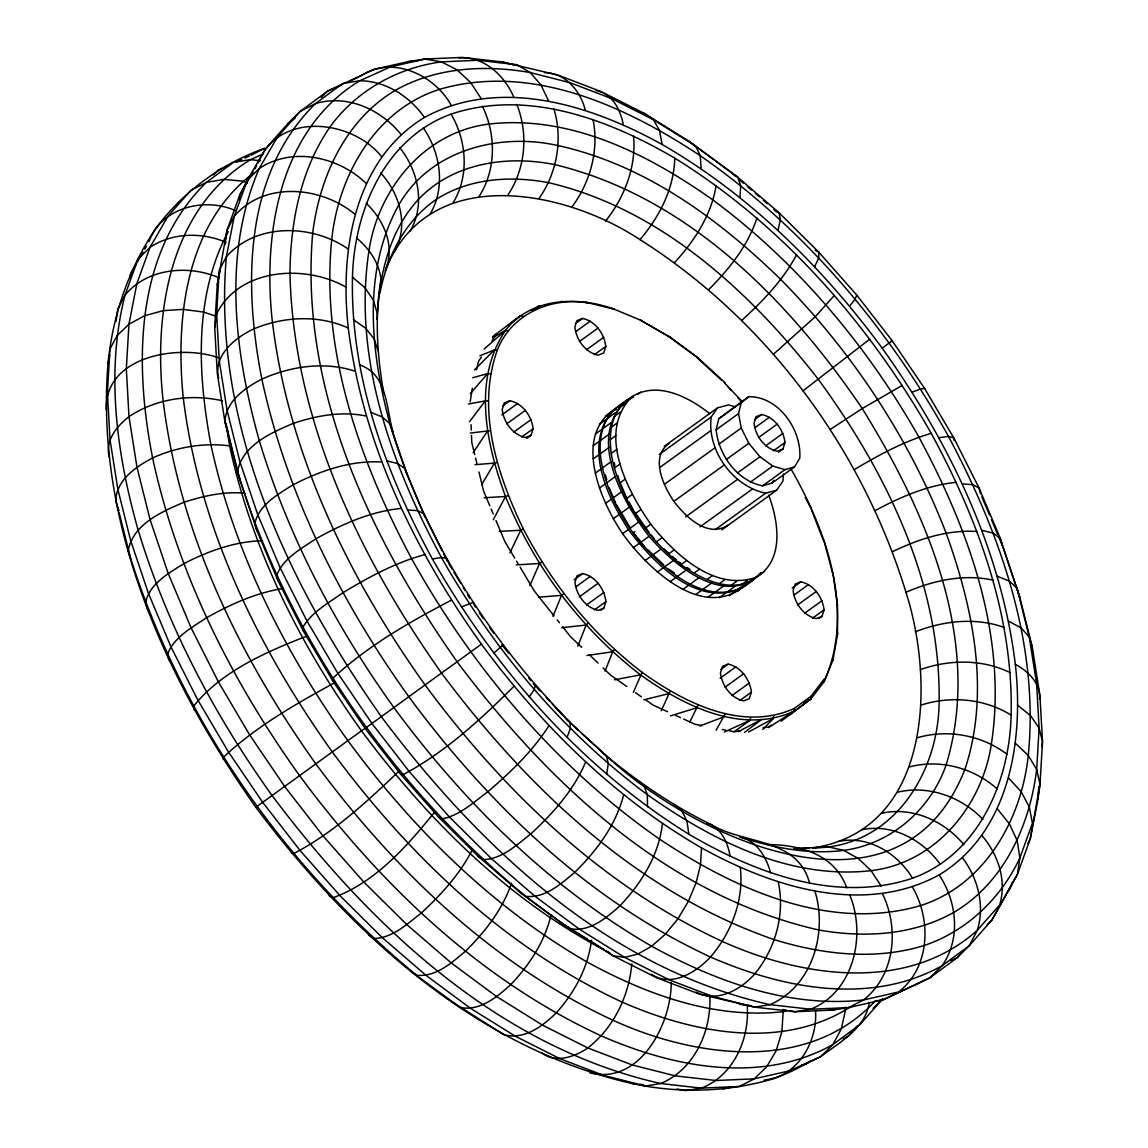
<?xml version="1.0" encoding="UTF-8"?>
<svg xmlns="http://www.w3.org/2000/svg" width="1148" height="1148" viewBox="0 0 1148 1148"><rect width="100%" height="100%" fill="white"/><g stroke="black" fill="none" stroke-linecap="round" stroke-linejoin="round"><path stroke-width="1.5" d="M789.623 714.931L810.832 699.003L824.02 681.754C855.375 611.956 826.962 531.955 791.187 469.274M823.963 540.378L832.472 572.823M815.539 1010.957C817.333 1039.112 801.634 1068.975 774.139 1078.56C727.66 1092.322 678.253 1093.757 630.97 1083.282C474.755 1047.335 349.638 932.205 255.832 807.288C165.527 678.999 94.897 523.962 107.998 363.701C112.691 315.255 128.777 268.46 156.028 228.05C183.551 191.286 221.435 163.777 264.614 148.307L251.025 155.21M781.114 721.217L810.832 699.003L810.962 696.305L824.034 679.214M591.493 940.183C588.163 967.52 574.387 992.833 556.062 1013.096C542.459 1026.355 523.919 1040.26 503.814 1034.664L452.298 1001.96M701.485 847.841C771.987 886.945 863.167 916.262 939.15 874.905C1009.91 832.027 1023.93 740.101 1015.32 664.29C1001.156 549.117 949.023 441.837 882.209 348.188C822.571 267.326 749.572 194.945 662.123 144.49C591.636 105.401 500.456 76.084 424.473 117.44C353.713 160.304 339.693 252.244 348.289 328.041C362.467 443.228 414.6 550.509 481.414 644.157C541.052 725.019 614.051 797.401 701.485 847.841L700.553 864.674L696.047 882.97L688.283 901.496L677.808 918.974L665.309 934.228L651.662 946.21L637.786 954.103L624.612 957.375L613.075 955.796L561.544 923.092L519.441 891.91L478.199 856.351L438.378 816.874L400.494 774.039L365.078 728.42L332.604 680.62L303.502 631.3L278.175 581.118L256.965 530.749L237.478 471.971L224.908 421.689L217.288 373.315L214.719 327.496L217.245 284.833L226.988 230.332L239.817 194.844L247.279 180.265L265.274 149.183L287.99 123.439L300.13 111.399L327.41 91.266L373.861 69.44L408.688 61.518L424.932 59.036L462.371 57.4L502.408 61.963L558.143 75.151L600.72 91.438L644.186 113.336L687.939 140.573L737.805 177.222L779.047 212.782L818.868 252.259L856.752 295.093L892.168 340.712L924.657 388.512L953.744 437.833L979.072 488.015L1000.281 538.383L1019.768 597.175L1032.339 647.443L1039.959 695.817L1042.528 741.637L1040.002 784.299L1038.022 798.951L1030.258 838.801L1017.429 874.288L991.972 919.95L969.256 945.694L957.116 957.733L929.837 977.866L883.386 999.693L848.559 1007.614L832.314 1010.096L794.875 1011.732L754.839 1007.169L699.103 993.981L656.527 977.709L613.075 955.796L606.531 951.276M1038.022 798.951L1038.739 786.71M739.972 197.542L740.718 185.66L737.805 177.222L687.939 140.573M783.424 474.095L782.95 481.127L776.55 490.296L765.659 493.195C732.768 486.25 706.838 450.432 711.2 416.997L717.6 407.813L728.492 404.928L735.351 406.837M786.61 1010.929L783.194 1011.704L781.831 1031.837L776.249 1050.563L766.835 1066.607L754.236 1078.847L739.312 1086.482L701.328 1088.132L685.629 1090.6L676.976 1089.007M671.236 982.415C671.393 1024.274 639.594 1085.434 589.857 1072.849M377.046 319.445C379.271 276.352 388.469 231.466 418.92 198.905C453.618 162.643 507.545 155.052 554.929 164.652C686.834 196.408 788.389 299.585 862.248 408.559C926.407 512.195 983.362 641.617 946.196 764.755C930.684 809.426 890.991 844.167 843.68 850.381C809.182 854.801 774.785 847.942 741.924 837.739M810.962 696.305L794.072 708.574L793.785 711.373C741.149 734.935 683.376 705.647 640.498 674.823C580.615 628.86 533.978 566.337 505.522 496.496C486.307 444.376 472.158 379.974 505.436 330.437C530.448 297.863 576.483 296.069 612.53 308.539L614.395 309.271L585.982 302.211M794.072 708.574C741.895 731.936 684.624 702.906 642.119 672.355C592.354 634.313 552.26 584.49 523.373 529.041C497.127 474.569 476.104 409.965 497.228 350.341C510.946 314.236 551.284 296.442 588.092 303M632.118 396.591C596.343 432.308 627.152 490.383 650.787 524.206C675.239 554.527 714.472 592.067 756.733 577.114C733.385 595.123 701.701 579.683 681.065 564.601C649.639 540.321 625.646 506.196 614.41 468.04C607.392 443.759 607.235 410.74 632.118 396.591C657.675 380.749 688.814 397.122 709.679 413.624M674.751 158.123C782.807 225.008 868.706 323.506 931.229 433.356C978.096 519.614 1013.397 615.715 1011.144 715.132C1009.537 781.372 978.828 854.155 912.545 878.234C836.16 903.648 755.025 872.91 688.872 834.223C580.816 767.338 494.917 668.839 432.394 558.99C385.513 472.732 350.226 376.616 352.479 277.199C354.086 210.974 384.795 138.191 451.078 114.111C527.463 88.683 608.598 119.435 674.751 158.123C674.063 188.502 659.426 216.9 639.981 239.616C563.037 188.703 426.956 162.858 385.154 271.014M382.987 393.606L383.303 390.492C376.946 353.584 374.793 315.815 380.978 278.72C378.826 262.418 369.182 248.571 356.784 238.21M812.511 847.985C931.487 830.061 934.845 682.242 905.959 592.282C862.062 448.882 767.022 320.019 639.981 239.616M810.875 507L810.746 508.019L805.308 497.328M223.343 759.488L223.673 757.049C256.133 726.397 295.797 704.054 334.742 682.658M332.604 680.62L332.92 678.181C367.59 645.879 409.621 621.943 451.48 600.117M116.063 321.325L117.742 309.199L125.003 295.136L138.033 259.132L149.958 247.38L168.038 216.14L190.884 190.267L206.281 182.432L233.417 162.385L250.623 159.586L263.566 153.746M225.065 244.194L226.988 230.332L234.249 216.269L247.279 180.265L259.204 168.512L277.285 137.272L300.13 111.399L315.528 103.564L342.664 83.517L359.884 80.719L390.621 66.842L424.932 59.036L441.392 61.863L477.941 60.256L517.031 64.719L530.189 72.554L569.996 82.67L611.238 98.441L653.327 119.65L695.702 146.04L700.223 155.669L701.184 168.799M214.719 327.496L216.642 313.878L219.225 270.182L226.371 256.721L234.249 216.269C264.284 180.767 321.784 186.349 355.019 214.346M1041.81 746.745L1042.528 741.637L1039.112 728.162L1036.63 683.778L1029.254 636.925L1017.085 588.235L1009.422 581.103L997.311 576.267M606.689 774.326L608.268 763.635L606.488 755.958L566.495 719.294L552.202 703.954M129.839 278.648L130.571 273.712L135.895 264.528M239.085 199.781L239.817 194.844L248.686 179.533M631.802 963.961C628.961 996.277 613.606 1027.847 587.805 1047.952C574.918 1056.791 555.819 1063.579 542.028 1053.06M1039.457 698.945C1041.021 683.404 1027.948 671.135 1015.32 664.29M762.76 729.454L773.322 718.548L773.781 715.678M551.112 914.655C544.941 941.374 529.371 965.152 510.587 984.783C496.912 997.052 479.792 1011.503 460.061 1007.427L410.195 970.778M662.439 823.547C658.938 855.088 641.416 883.357 619.834 905.915C606.158 918.185 589.039 932.635 569.308 928.56L519.441 891.91M747.032 583.658C704.37 623.522 647.429 568.418 622.603 533.648C598.567 498.476 569.623 427.874 623.522 404.369M743.574 587.044C698.529 609.975 653.025 562.491 628.358 529.486C607.192 496.711 583.858 447.706 611.195 412.146L605.441 416.294M753.633 579.783C709.521 616.677 655.02 563.424 629.793 528.453C605.871 493.037 577.544 425.248 629.032 399.246C584.332 433.327 622.646 502.537 649.079 536.317C673.359 564.615 725.12 608.655 760.55 572.995M824.02 681.754L832.989 660.071L837.538 634.528L837.409 603.905M1031.722 650.672L1032.339 647.443L1029.254 636.925L1021.132 627.942L1008.532 621.125M869.294 1002.692C865.233 1028.723 839.604 1042.255 820.59 1056.734C802.065 1064.985 784.486 1077.527 764.08 1080.11M107.998 363.701L109.648 355.249M217.245 284.833L218.565 278.06M219.225 274.688L219.885 271.301M716.108 185.617C711.401 215.063 694.44 241.008 674.536 262.591M472.345 388.225L470.163 401.814M476.578 369.771L478.515 361.376L481.385 357.028M729.052 730.774L734.146 731.75L749.96 720.341L750.62 717.457M777.971 230.303L780.396 219.885L779.047 212.782L773.982 209.496L776.479 211.964M716.122 429.797L718.792 418.704L748.783 396.691C778.746 396.333 801.864 429.983 799.769 458.224L794.545 466.877L772.116 483.064L762.559 485.834C736.829 480.639 718.748 455.01 716.122 429.797L738.551 413.61L741.221 402.518L748.783 396.691M379.959 293.127C387.077 256.291 405.144 220.416 436.871 198.977C469.963 178.069 510.774 175.587 548.428 182.647C660.387 208.735 749.544 291.032 818.352 379.385C886.414 472.33 940.643 583.127 939.121 700.696C939.164 772.819 892.656 847.396 814.248 847.855M511.491 883.329C502.551 909.56 484.944 932.033 465.399 951.319C451.609 962.727 435.881 977.292 416.595 975.226C282.781 865.233 179.547 716.639 128.232 550.825C132.867 524.206 161.624 511.807 183.881 502.307C203.44 495.879 224.161 491.258 244.825 493.209M623.651 794.803C616.031 825.068 596.558 850.869 574.646 872.451C560.855 883.86 545.128 898.425 525.841 896.358C392.028 786.366 288.794 637.771 237.478 471.971C242.113 445.338 270.871 432.94 293.127 423.44C316.518 415.576 341.817 410.941 366.312 416.078M716.079 730.315L725.206 713.855M531.065 435.293L533.131 428.749C531.624 416.093 522.799 403.551 509.913 400.724L504.259 402.934L502.193 409.492C503.699 422.134 512.525 434.69 525.411 437.503L531.065 435.293L526.76 438.407M605.814 346.438L603.733 352.981L598.079 355.191C585.207 352.364 576.368 339.822 574.861 327.166L576.927 320.622L582.596 318.412C595.468 321.239 604.293 333.781 605.814 346.438L594.305 354.732M603.862 608.153L605.929 601.609C604.422 588.953 595.582 576.411 582.71 573.584L577.042 575.794L574.976 582.337C576.483 594.994 585.322 607.55 598.194 610.363L603.862 608.153L600.978 610.234M782.907 449.055L784.974 442.497C783.467 429.854 774.627 417.298 761.755 414.485L756.087 416.695L754.021 423.239C755.528 435.896 764.367 448.438 777.239 451.264L782.907 449.055L778.588 452.154M751.395 692.158L749.314 698.702L743.66 700.911C730.774 698.084 721.949 685.543 720.442 672.886L722.508 666.342L728.176 664.132C741.048 666.945 749.874 679.501 751.395 692.158L739.886 700.452M821.997 616.39L824.063 609.832C822.556 597.19 813.717 584.633 800.845 581.821L795.177 584.031L793.11 590.574C794.617 603.231 803.457 615.773 816.328 618.6L821.997 616.39L819.112 618.456M567.055 737.547L570.326 728.42L570.14 722.221C487.972 638.647 423.282 536.532 389.904 423.77C370.79 352.594 361.634 271.287 399.131 204.315C430.629 149.757 499.595 132.336 558.1 145.581C644.502 164.595 718.375 218.594 780.654 279.38C852.074 351.79 909.532 438.206 946.153 533.217C973.074 607.966 990.624 691.914 964.88 769.476C900.362 932.965 697.381 840.422 606.488 755.958L582.036 733.716M1012.335 882.324L1009.967 888.868L1007.585 891.221M756.934 218.005C747.908 245.83 729.066 269.235 708.646 289.669M577.817 646.137L586.126 625.043L588.235 623.005M605.053 671.164L612.688 651.763L614.553 649.495M856.752 295.093L855.174 299.068L849.577 306.143M689.804 722.02L698.185 704.958M552.963 616.318L561.544 595.367L563.855 593.588M633.352 692.344L642.119 672.355M386.058 267.972C395.142 244.998 383.131 219.34 366.226 203.268M394.18 252.015C409.248 226.314 400.021 193.668 380.634 172.961M410.195 230.935C425.664 204.488 418.231 170.708 399.791 147.748M529.845 585.652L539.546 563.481L542.043 561.989M661.291 710.684L670.245 690.996M429.926 214.461C445.869 187.569 440.588 153 423.397 128.031M814.678 266.68L818.725 257.855L818.868 252.259L815.109 250.25M472.359 849.592C460.018 874.073 441.176 894.694 421.144 913.148C407.196 923.896 392.659 938.016 374.018 938.504L368.953 935.218M585.652 762.028C573.713 790.326 552.719 813.688 530.39 834.28C516.442 845.028 501.906 859.149 483.265 859.637L478.199 856.351M453.058 202.837C469.532 175.831 466.719 140.817 451.078 114.111M509.956 552.791L520.704 530.247L523.373 529.041M479.233 196.236C496.252 169.43 496.194 134.373 482.404 106.219M149.082 241.582C161.064 207.673 204.043 196.968 234.924 210.357M258.329 162.715C278.175 111.428 351.733 118.99 381.653 156.745M1027.833 843.493L1030.258 838.801L1040.002 784.299L1036.673 769.476L1039.112 728.162L1030.617 715.721L1017.616 705.188M177.136 205.392L178.744 202.306M493.281 519.7L505.522 496.496L508.32 495.592M508.033 194.787C525.597 168.426 528.482 133.785 516.873 104.482M796.569 254.799C783.08 280.169 762.803 301.149 741.766 320.407M137.674 261.471L142.983 252.273M144.763 249.216L146.528 246.146M251.355 174.941L253.12 171.884M254.899 168.813L256.664 165.757M228.222 231.638C193.61 296.6 197.757 374.305 210.873 444.577C233.962 551.973 284.259 651.863 347.944 740.776C412.677 828.54 491.904 907.092 586.8 961.837C646.453 994.584 714.156 1019.28 783.194 1011.704M481.701 484.585L494.372 463.118L497.285 462.501M539.015 198.489C557.096 172.817 563.022 139.066 553.939 108.917M772.116 483.064L773.867 480.18M571.675 207.314C590.244 182.503 599.227 150.101 593.028 119.464M491.932 341.071L496.725 333.81L492.42 336.924M529.242 696.951L534.121 689.575L535.442 684.983L533.131 683.476L540.278 691.153M473.177 452.57L487.57 430.974L490.54 430.629M434.905 811.679C407.526 845.775 374.994 882.812 332.891 897.75L329.132 895.741M548.945 725.665C532.672 751.194 510.501 772.331 487.642 791.919C473.564 802.28 459.817 815.381 442.138 818.883L438.378 816.874M605.513 221.09C624.526 197.284 636.466 166.704 633.509 135.952M469.46 421.775L485.274 400.896L488.259 400.81M760.765 573.01L758.756 575.622C784.4 557.756 778.129 520.388 768.686 495.118M834.381 295.38L815.353 316.618L773.379 354.316M470.307 393.592L487.541 373.645L490.512 373.817M875.12 1001.128C807.69 1073.437 694.612 1057.595 613.061 1020.285C492.535 964.593 394.266 869.811 315.973 764.066C239.301 656.584 179.461 533.476 163.203 401.283C153.33 314.294 169.43 208.778 250.623 159.586L260.438 160.835M857.011 1026.255L847.87 1036.601L843.249 1038.954M959.398 955.15L957.116 957.733L950.96 960.862M399.03 771.126C366.886 801.763 333.394 832.888 293.773 853.524L291.248 852.907M514.046 686.188C480.668 719.552 444.907 752.442 403.02 774.656L400.494 774.039M537.077 308.195L539.417 305.77L541.928 306.53M474.44 369.986L494.329 349.968L497.228 350.341M213.255 174.984L218.163 170.134L229.126 165.168M321.268 97.322L327.41 91.266L341.516 84.895M873.111 1008.346L882.726 998.817L860.01 1024.561L832.86 1044.608L820.59 1056.734L789.236 1070.883L754.236 1078.847L716.065 1080.512L675.225 1075.863L632.275 1064.971L587.805 1047.952L542.416 1025.078L496.697 996.622L451.308 962.985L406.822 924.628L363.859 882.066L323.004 835.859L284.804 786.653L249.776 735.093L218.393 681.898L191.085 627.769L168.211 573.455L150.087 519.685L136.956 467.179L128.992 416.638L126.323 368.766L128.949 324.21L136.87 283.556L149.958 247.38C172.257 232.47 201.732 232.04 225.969 242.285M987.165 924.714L991.972 919.95L1017.429 874.288L1019.883 857.857L1032.425 823.216L1029.325 807.159L1021.203 791.733L1008.604 777.985M737.82 591.191L742.44 586.671M745.009 585.997L747.319 583.744M484.14 349.035L505.436 330.437L508.248 330.983M493.827 653.198L502.953 644.846L501.877 644.875L508.578 653.155M869.797 339.134L802.969 390.88M510.745 323.234L520.604 315.585L523.287 316.26M744.607 732.338L761.641 719.437L738.164 731.678M493.74 335.761L520.604 315.585M882.209 348.188L892.168 340.712L890.791 341.587M287.99 123.439L295.136 118.172M252.129 174.066C185.502 225.855 175.328 319.388 183.264 397.882C199.135 526.946 257.554 647.171 332.418 752.112C408.875 855.346 504.804 947.889 622.503 1002.261C693.134 1033.1 781.946 1050.951 850.855 1006.624M809.613 1061.312L805.336 1064.483L801.892 1065.043M914.583 985.615L917.439 983.506M365.495 727.918L255.832 807.288M481.414 644.157L365.078 728.42M750.979 581.275L764.511 571.474M575.406 323.607L582.596 318.412M575.952 331.514L590.33 321.124M579.381 341.53L598.065 328.041M502.724 405.918L509.913 400.724M586.485 349.767L603.733 337.311M501.848 414.859L517.648 403.45M506.699 423.856L525.397 410.367M513.802 432.079L531.065 419.623M521.637 437.058L533.131 428.749M619.461 407.511L625.201 403.364M637.829 394.195L640.699 392.114M599.428 424.172L605.183 420.01M606.618 418.977L615.242 412.749M614.381 416.423L620.135 412.261M595.338 434.059L601.078 429.897M602.528 428.864L611.152 422.636M611.296 427.228L617.036 423.067M593.258 445.711L599.012 441.55M600.447 440.516L609.071 434.288M610.248 439.655L616.002 435.494M593.272 458.827L599.012 454.665M600.461 453.632L609.086 447.404M611.296 453.374L617.05 449.227M595.353 473.062L601.107 468.915M602.542 467.867L611.167 461.639M614.41 468.04L620.164 463.878M599.457 488.058L605.211 483.896M606.646 482.863L615.271 476.635M664.204 446.371L717.6 407.813M619.49 483.265L625.244 479.103M659.239 454.493L711.2 416.997M718.792 418.704L741.221 402.518M605.484 503.412L611.238 499.265M612.673 498.232L621.298 492.004M659.741 467.509L710.253 431.045M626.421 498.648L632.161 494.501M613.262 518.738L619.016 514.591M620.451 513.558L629.075 507.33M718.806 444.204L741.235 428.017L738.551 413.61M664.405 484.312L714.917 447.849M754.566 419.666L761.755 414.485M635.002 513.816L640.756 509.669M755.111 427.573L769.49 417.198M622.603 533.648L628.358 529.486M629.793 528.453L638.417 522.225M726.368 459.458L748.797 443.272L741.235 428.017M758.541 437.603L777.225 424.114M673.962 501.289L724.474 464.825M634.873 531.624L633.423 532.658L644.315 546.218M645.047 528.353L650.787 524.206M574.086 579.812L582.71 573.584M765.644 445.826L782.893 433.37M576.066 586.685L590.445 576.296M633.266 547.725L639.02 543.578M640.455 542.53L649.079 536.317M737.518 472.919L759.947 456.732L772.748 466.059L784.988 469.647L794.545 466.877M773.465 450.805L784.974 442.497M685.528 516.916L737.475 479.405M579.496 596.716L598.18 583.213M656.254 541.899L662.009 537.738M750.318 482.246L772.748 466.059M644.975 560.626L650.729 556.479M652.164 555.445L660.789 549.218M586.599 604.939L603.848 592.483M699.979 526.875L751.94 489.364M762.559 485.834L784.988 469.647M668.366 554.082L674.12 549.935M594.42 609.904L605.929 601.609M715.147 529.659L765.659 493.195M657.417 572.02L663.171 567.873M664.606 566.839L673.23 560.611M721.705 529.888L776.55 490.296M681.065 564.601L686.805 560.454M670.274 581.606L676.014 577.458M677.464 576.411L686.088 570.183M693.995 573.182L699.749 569.035M683.204 589.125L688.958 584.978M690.393 583.945L699.017 577.717M706.852 579.611L712.607 575.449M695.903 594.406L701.643 590.259M703.078 589.211L711.703 582.997M719.294 583.701L725.048 579.553M708 597.29L713.755 593.143M715.19 592.11L723.814 585.882M730.989 585.365L736.743 581.204M719.222 597.721L724.962 593.559M726.397 592.526L735.021 586.298M741.651 584.547L747.391 580.386M729.238 595.669L734.993 591.507M736.428 590.474L745.052 584.246M792.22 588.049L800.845 581.821M794.201 594.908L808.579 584.533M797.63 604.939L816.314 591.45M720.987 669.313L728.176 664.132M804.734 613.161L821.982 600.705M720.097 678.267L735.911 666.845M812.554 618.141L824.063 609.832M724.962 687.25L743.646 673.761M732.065 695.473L749.314 683.031M830.09 429.524L862.248 408.559L902.256 385.369M531.983 310.548L539.417 305.77M768.486 727.617L793.785 711.373M669.313 443.315C649.998 456.402 662.898 484.772 673.001 500.098C684.567 515.94 707.268 538.584 727.875 525.224M771.126 725.192L768.141 727.043L763.047 727.746M789.049 714.113L795.019 710.411M854.313 469.618C878.65 455.082 903.878 441.32 931.229 433.356M492.449 337.799L505.436 330.437M803.614 703.093L810.832 699.003M748.496 732.051L773.322 718.548M626.363 400.738L633.524 397.007M875.235 510.544C900.477 497.027 927.484 485.159 956.27 482.318M360.271 76.342C391.755 54.688 434.245 74.534 451.25 105.358M461.367 606.976L473.191 602.442L475.286 607.005M724.331 732.022L749.96 720.341M892.541 551.643C918.716 539.043 947.588 529.486 976.977 531.51M350.915 80.647L358.764 77.117M236.962 161.638L241.668 159.515M244.811 158.094L249.503 155.984M479.893 355.751L494.329 349.968M912.143 392.229L920.495 388.957L924.657 388.512M905.959 592.282C933.066 580.501 963.689 573.684 993.034 580.142M699.72 725.981L724.316 716.696M618.973 406.507L622.072 405.416M613.219 410.654L616.332 409.563M915.286 631.816C943.312 620.81 975.398 617.093 1004.184 627.454M670.461 715.893L697.051 707.728M424.674 554.656C395.486 562.577 368.608 577.143 342.893 592.755C328.658 602.872 312.026 611.798 302.871 627.267L303.502 631.3M307.19 635.963C266.106 651.892 221.794 671.121 193.625 706.12L194.256 710.167M920.352 669.628C949.253 659.354 982.401 658.952 1010.254 672.685M472.732 377.735L487.541 373.645M643.827 699.792L668.868 693.65M921.083 705.102C950.759 695.573 984.51 698.544 1011.144 715.132M839.174 1008.532L832.314 1010.096L829.028 1009.537M723.068 1088.964L733.357 1086.625M917.496 737.69C947.76 728.894 981.669 735.15 1006.839 754.136M614.481 679.817L640.498 674.823M468.398 403.996L485.274 400.896M909.603 766.878C940.284 758.771 973.906 768.112 997.397 789.063M499.05 62.523L502.408 61.963L514.204 64.948M432.394 558.99L441.406 557.483L446.601 558.43L447.677 561.745L443.731 554.039M458.884 57.945C483.724 55.75 504.517 75.567 513.773 97.121M875.006 1000.984L883.386 999.693L929.837 977.866L942.106 965.741L969.256 945.694L977.307 930.267L999.693 904.911C1006.968 880.487 998.129 854.428 981.971 835.601M587.015 655.508L612.688 651.763M734.146 731.75L740.948 730.802M897.564 792.22C928.402 784.744 961.35 796.884 982.989 819.385M938.949 437.675L948.492 436.412L953.744 437.833L954.16 440.531M401.341 508.421C370.818 511.334 342.219 524.105 315.729 538.9C301.163 548.787 283.298 558.072 276.725 575.449L278.175 581.118M283.226 588.45C255.975 592.727 230.404 604.408 206.468 617.768C191.917 627.655 174.051 636.939 167.479 654.317L168.928 659.985M470.321 433.054L487.57 430.974M881.549 813.286C912.287 806.355 944.216 820.949 963.832 844.598M561.659 627.698L586.126 625.043M861.818 829.76C892.183 823.245 922.805 839.891 940.226 864.315M838.686 841.398C868.376 835.113 897.478 853.395 912.545 878.234M475.071 464.667L494.372 463.118M538.484 597.204L561.544 595.367M793.67 848.673L828.095 846.808L843.68 850.381L858.317 858.503L871.088 870.658L881.219 886.127M516.327 564.902L539.546 563.481M484.198 497.758L505.522 496.496M499.265 531.395L520.704 530.247M793.871 848.932L809.125 848.157M408.688 61.518L417.327 61.145M381.796 462.013C350.7 460.176 320.263 470.78 292.97 484.858C277.859 494.401 259.147 504.618 254.827 523.445L256.965 530.749M262.519 540.751C234.852 541.354 208.104 551.169 183.709 563.725C168.613 573.268 149.9 583.485 145.581 602.313L147.719 609.617M407.353 510.028L417.427 510.602L423.641 513.5L442.152 550.954M609.99 952.969C509.798 901.883 428.104 820.39 361.505 730.86C300.231 645.32 251.843 549.203 229.614 445.883C203.426 442.439 176.62 447.103 152.612 457.966C135.837 466.734 116.795 479.792 115.661 500.557L118.746 511.075L118.201 507.603M962.282 483.911L972.844 484.686L979.072 488.015L980.521 493.683M724.173 382.585L742.397 401.786M750.878 1005.634L740.216 1004.428L737.289 1002.678M630.97 1083.282L636.293 1083.899M639.852 1084.3L643.411 1084.702M766.964 844.498C799.553 844.67 834.596 853.954 846.75 887.863M222.511 400.796C190.884 393.621 156.171 398.5 128.992 416.638C116.909 425.922 104.468 441.234 109.462 457.349M595.999 90.635C612.228 93.088 620.652 110.265 623.35 124.945M544.511 72.654C565.663 72.855 580.658 91.166 585.351 110.409M782.764 1009.508L786.236 1010.14M789.695 1010.785L794.875 1011.732L810.574 1009.264L848.559 1007.614L863.483 999.98L898.497 992.015C930.21 967.491 931.588 919.706 912.373 886.988M701.83 725.579L695.028 724.273L683.734 719.107M722.25 729.482L725.651 730.128M707.111 823.36L710.368 824.149C744.091 844.828 797.473 837.107 809.684 883.415M386.646 460.836L397.61 463.519L404.641 468.384L424.904 516.93M981.827 530.319L993.25 533.131L1000.281 538.383L1002.419 545.687L999.004 537.565M218.393 357.674C178.614 343.754 104.109 356.009 106.334 409.736M739.829 837.093C756.762 840.408 766.462 857.413 770.595 872.882M355.091 371.22C324.525 361.132 290.803 366.212 261.859 379.098C245.084 387.866 226.041 400.925 224.908 421.689L227.993 432.208L227.448 428.735M698.027 357.903L670.088 337.082L640.34 320.091L668.71 336.594L698.027 357.903L725.062 382.671M216.14 316.245L203.454 312.026L183.221 309.4L163.16 310.663L144.662 315.714L128.949 324.21L117.125 335.589L109.978 349.049L107.395 392.745L110.021 439.684L117.828 489.22L130.7 540.708L148.465 593.43L170.894 646.697L197.671 699.763L228.438 751.926L262.792 802.466L300.245 850.711L340.296 896.014L382.428 937.758L426.037 975.37L470.551 1008.346L515.366 1036.242L559.88 1058.671L603.489 1075.346L645.592 1086.037L660.688 1083.511L701.328 1088.132C733.902 1075.619 750.075 1037.993 747.133 1004.816M561.401 301.278L563.725 302.082M668.71 336.594L670.088 337.082M247.509 182.991L242.501 181.169L223.889 179.332L206.281 182.432C133.886 253.278 134.373 365.208 152.612 457.966C177.409 573.211 231.394 680.434 299.728 775.847C379.199 883.156 478.917 979.344 601.236 1035.869C673.058 1067.31 760.794 1084.774 832.86 1044.608L841.312 1028.895L845.344 1010.67L845.229 1007.14M348.289 328.041C318.599 314.552 283.685 316.461 253.952 328.816C235.369 337.397 212.782 355.536 218.708 378.481M370.589 412.204L382.227 416.954L389.904 423.77L407.31 475.143M218.608 277.572C187.913 264.557 147.188 268.187 125.003 295.136C105.372 372.713 116.694 454.163 138.147 530.089C167.034 625.603 214.145 714.817 272.205 795.722C369.584 925.302 497.959 1047.019 660.688 1083.511C694.597 1069.635 711.66 1030.574 709.823 995.546M612.53 308.539L641.962 320.737M667.591 711.717L653.054 705.059L645.75 699.907M675.655 715.405L680.506 717.629M346.007 287.144C305.411 263.882 239.286 267.914 216.642 313.878L219.268 360.816L227.074 410.353L239.946 461.84L257.712 514.562L280.141 567.83L306.918 620.896L337.684 673.058L372.038 723.599L409.492 771.843L449.542 817.146L491.674 858.891L535.284 896.502L579.797 929.478L624.612 957.375L669.126 979.804L712.736 996.478L754.839 1007.169L769.935 1004.644L810.574 1009.264C853.811 992.001 866.31 935.433 849.85 895.21M601.466 751.753C634.901 779.937 671.02 804.935 710.368 824.149C722.336 830.592 728.033 843.522 730.114 856.394M359.439 364.892C388.081 374.234 385.886 408.659 393.147 432.236M348.26 249.073C312.643 224.176 256.621 222.382 226.371 256.721C211.82 423.425 287.818 583.658 381.452 716.854C478.831 846.435 607.206 968.151 769.935 1004.644C812.153 986.806 827.78 932.779 814.965 891.25M561.544 923.092L587.274 939.107M590.302 941.001L603.92 949.482M696.133 992.102C716.696 1003.194 740.804 989.82 754.738 973.92C775.531 948.65 785.189 914.152 778.272 881.937M651.275 974.193C671.178 987.998 696.362 972.313 710.483 957.001C731.534 932.563 744.076 899.831 740.273 867.4M678.698 561.774L681.525 563.697M687.207 567.557L690.034 569.48M668.638 569.049L674.307 572.895M644.186 113.336L653.327 119.65L659.454 130.284L662.123 144.49M353.369 319.661L365.753 328.357L374.119 338.89L377.95 350.585M626.751 686.533L610.664 675.211L603.102 667.949M635.518 692.703L641.359 696.822M366.212 183.436C338.603 156.731 292.539 146.327 259.204 168.512C222.066 254.885 234.666 352.867 259.333 440.818C288.349 536.805 335.704 626.464 394.051 707.785C463.864 802.438 549.318 887.16 651.662 946.21C715.993 981.526 789.02 1008.159 863.483 999.98C895.053 975.341 899.372 928.244 882.468 893.79M673.976 804.59L681.869 810.904L686.934 820.978L688.872 834.223M637.484 780.339L643.928 785.677L647.343 794.66L647.515 806.728M352.479 277.199L364.906 287.718L373.301 299.944L377.175 313.131M668.71 553.307L663.86 548.744M672.455 556.479L676.201 559.664M663.644 564.802L647.874 549.878M731.405 172.774L735.394 176.218M739.384 179.662L743.373 183.106M747.377 186.55L751.366 189.994M755.355 193.438L759.345 196.882M763.334 200.312L767.338 203.756M696.893 357.602L721.575 380.203M566.495 719.294L578.161 730.114M1015.363 743.258L1028.264 755.47L1036.673 769.476C1029.785 825.527 1004.113 882.568 953.959 912.33C913.134 935.347 864.544 938.06 819.184 930.067C667.562 896.071 547.926 782.649 457.191 661.908C369.957 537.795 299.14 388.498 312.701 233.159C319.589 177.108 345.247 120.066 395.4 90.29C436.24 67.287 484.815 64.575 530.189 72.554L540.981 84.966L548.658 101.096M581.663 647.357L570.326 636.451L562.692 626.822M589.24 654.618L598.065 663.099M401.169 134.646C381.294 109.548 347.241 94.007 315.528 103.564C243.132 174.41 243.634 286.34 261.859 379.098C286.656 494.343 340.64 601.566 408.975 696.98C488.445 804.289 588.163 900.477 710.483 957.001C782.305 988.442 870.04 1005.906 942.106 965.741C961.12 938.662 956.858 901.496 939.15 874.905M546.233 697.554L549.82 701.385M727.66 386.431L731.161 390.291M738.164 398.012L741.665 401.872M424.473 117.44C409.664 96.432 386.087 81.078 359.884 80.719C278.677 129.911 262.576 235.426 272.449 322.416C288.708 454.608 348.547 577.717 425.219 685.198C503.527 790.943 601.782 885.725 722.322 941.417C801.663 977.321 906.848 993.25 977.307 930.267C985.142 905.327 977.823 878.206 962.455 857.7M748.797 443.272L759.947 456.732M528.668 677.966L530.893 680.721M997.411 808.91L1009.537 824.02L1017.2 840.709L1019.883 857.857C1001.042 898.21 967.032 930.942 924.585 945.349C875.45 960.689 822.772 954.562 774.326 939.681C636.91 892.226 527.104 787.901 441.664 673.245C358.65 556.134 293.357 419.02 289.942 273.195C290.487 222.167 300.518 169.761 329.892 127.069C356.138 90.835 397.294 67.832 441.392 61.863L456.933 69.798L470.493 82.312L481.156 98.556M648.936 532.17L633.854 510.903M651.117 534.882L654.374 538.943M553.982 615.83L534.365 591.062L520.073 567.112M557.239 619.949L559.42 622.704M479.376 612.831L483.48 618.657M489.608 627.396L493.697 633.222M630.539 528.31L616.476 504.618M448.595 563.266L452.24 569.308M454.077 572.335L460.463 582.911M463.204 587.46L465.026 590.474M467.767 595.008L469.589 598.036M514.72 558.129L504.89 541.669L495.965 520.475M516.5 561.128L518.293 564.113M625.717 495.85L627.353 498.863M628.975 501.863L633.036 509.396M981.884 496.941L989.418 514.806M991.47 519.685L997.626 534.308M619.963 482.174L625.086 494.329M609.258 487.929L615.658 503.111M489.794 505.794L483.609 491.129L478.96 471.971M491.157 509.052L493.224 513.945M811.378 509.612L823.317 540.091M1002.979 547.352L1019.768 597.175M617.825 475.688L619.332 480.668M605.283 474.669L606.775 479.649M228.423 433.944L240.162 480.897M119.177 512.812L130.915 559.765M474.727 454.579L471.756 442.382L471.484 435.336M475.573 458.052L476.836 463.275M614.295 462.587L614.84 465.758M226.07 423.339L229.614 445.883M837.523 605.771L832.888 572.967M837.423 632.404L837.538 634.528M471.067 424.746L471.268 430.041M832.931 657.732L832.989 660.071M331.729 239.487C320.593 351.245 359.769 461.238 411.515 558.545C472.718 668.48 556.163 767.18 659.77 839.288C735.064 889.14 829.2 932.305 920.725 905.542C984.912 884.921 1021.548 819.514 1028.264 755.47C1039.399 643.727 1000.224 533.72 948.492 436.412C887.275 326.477 803.844 227.778 700.223 155.669C624.942 105.817 530.792 62.652 439.268 89.415C375.08 110.036 338.445 175.443 331.729 239.487M369.025 250.379C352.508 357.516 391.267 464.409 441.406 557.483C493.382 649.151 562.549 731.663 647.343 794.66C712.047 840.422 789.508 879.899 871.088 870.658C935.405 863.066 981.971 806.111 991.341 744.306C1007.858 637.183 969.099 530.29 918.96 437.201C866.984 345.534 797.803 263.021 713.023 200.039C648.319 154.277 570.857 114.8 489.278 124.027C424.961 131.633 378.395 188.588 369.025 250.379"/></g></svg>
